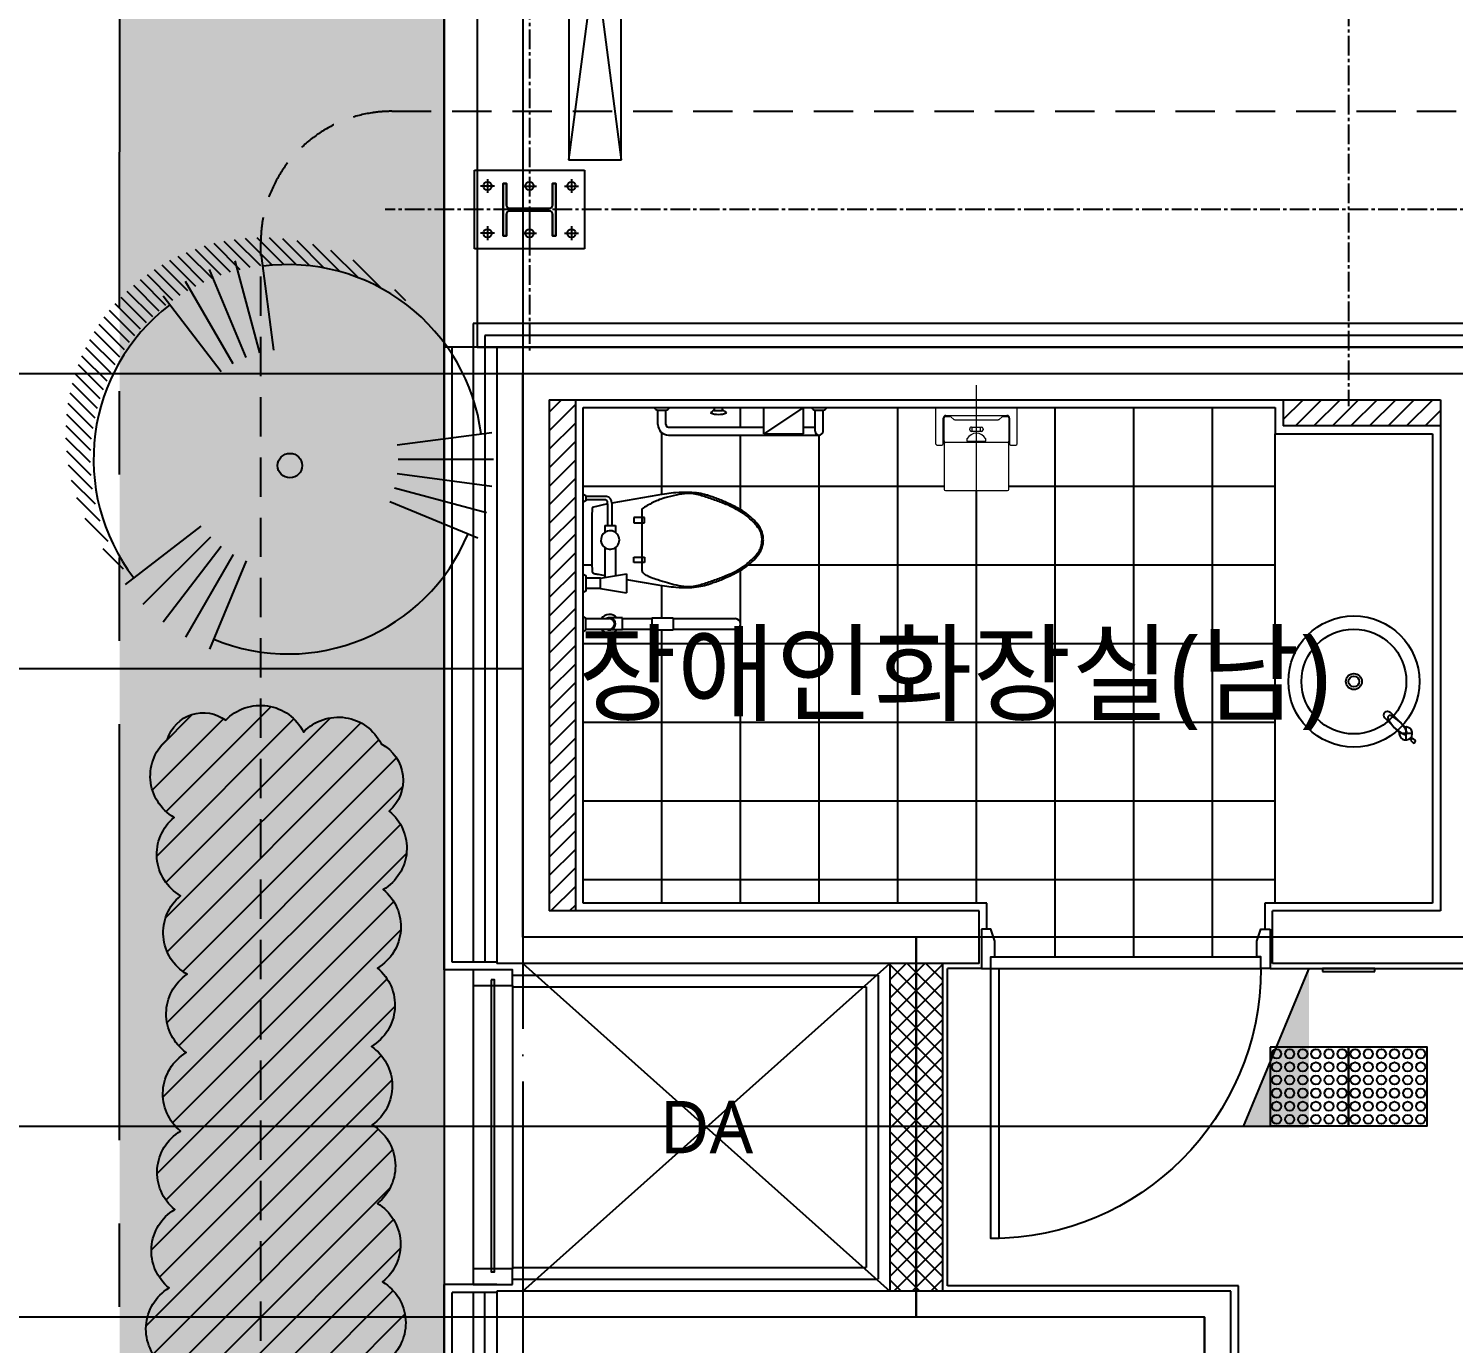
# Model space of a CAD drawing. Header units: millimetres. Extents: x 63000 to 126000, y 0 to 44550.
# Drawn here: x 77189 to 82625, y 23509 to 28525 of the extents above; entities that cross this region are included whole.
import ezdxf
from ezdxf.enums import TextEntityAlignment as Align

# ---------------------------------------------------------------- set-up
doc = ezdxf.new("R2010")
doc.units = ezdxf.units.MM
doc.header["$LTSCALE"] = 100
for name, pattern in [('CEN', [62, 60, -1, 0, -1]), ('CENTER2', [1.125, 0.75, -0.125, 0.125, -0.125]), ('CHCENTER', [2.875, 2.5, -0.125, 0.125, -0.125]), ('DOT', [6.35, 0, -6.35]), ('HID', [2.3, 1.5, -0.8]), ('PHANTOM2', [31.750000000000004, 15.875, -3.175, 3.175, -3.175, 3.175, -3.175])]:
    doc.linetypes.add(name, pattern=pattern)
for name, color, linetype in [('1', 1, 'CHCENTER'), ('3', 5, 'Continuous'), ('4', 7, 'Continuous'), ('_관목_Plant', 3, 'Continuous'), ('_교목_Plant', 3, 'Continuous'), ('A-EQP-TOILET', 6, 'Continuous'), ('A-MARK', 3, 'Continuous'), ('AA-DWXM-DOOR', 4, 'Continuous'), ('CEN', 1, 'CEN'), ('COL', 2, 'Continuous'), ('FIN', 5, 'Continuous'), ('fur', 6, 'Continuous'), ('HAT', 5, 'Continuous'), ('insul', 8, 'Continuous'), ('L1', 8, 'Continuous'), ('TEXT', 3, 'Continuous'), ('TEXT3', 7, 'Continuous'), ('TOL', 4, 'Continuous'), ('WAL', 3, 'Continuous'), ('WID', 4, 'Continuous'), ('대지경계선', 2, 'PHANTOM2'), ('부분확대', 7, 'Continuous'), ('장애인', 8, 'Continuous')]:
    doc.layers.add(name, color=color, linetype=linetype)
doc.layers.add('면적선', color=44, linetype='Continuous', plot=False)
doc.styles.add('맑은고딕', font='')
doc.styles.get('맑은고딕').set_extended_font_data('Malgun Gothic')
doc.linetypes.add('BATTING', pattern='A,0.00254,-2.54,[134,ltypeshp.shx,S=2.54,R=0,X=-2.54,Y=0],-5.08,[134,ltypeshp.shx,S=2.54,R=180,X=2.54,Y=0],-2.54', length=10.16254)

# ---------------------------------------------------------------- blocks, each defined once
blk = doc.blocks.new('TL000027_1')
at = {"layer": '_관목_Plant'}
h = blk.add_hatch(dxfattribs=at)
h.set_pattern_fill('ANSI31', color=251, scale=0.007, angle=90, style=0)
h.set_pattern_definition([(135, (-78.86957846602239, -28.54524761305424), (-0.015715448211871, -0.015715448211871), [])])
edge = h.paths.add_edge_path()
edge.add_arc((0.0728029893571431, -0.0827484961414484), 0.5033755650974845, 217.6107384432851, 408.1705470177855)
edge.add_arc((0.0097503271164499, -0.0148735241508575), 0.5033755650974845, -131.8294529822145, 37.61073844328507, ccw=False)
at = {"layer": '_관목_Plant', "color": 251}
for p, q in [((0.1125578273530721, 0.2449044030067), (0.2063177240430321, 0.4712608172022783)), ((0.1457197999938273, 0.2285507278807302), (0.2682230085995627, 0.4407325092760743)), ((0.176463484418548, 0.2080084546972216), (0.3256139410764831, 0.4023851141847388)), ((0.2042628476629034, 0.1836290674457359), (0.3775085467073609, 0.356874766490165)), ((0.2286422349144175, 0.1558297042013521), (0.4230188944019062, 0.3049801608592873)), ((-0.2567694225668617, 0.0919240471359046), (-0.48312583676244, 0.1856839438258646)), ((-0.2686546837197739, 0.0569111968252116), (-0.5053127097108643, 0.1203235237718729)), ((-0.2758681707860831, 0.0206465484208138), (-0.5187785241339782, 0.0526263031289034)), ((-0.2782864590021461, -0.0162493998886646), (-0.5232928762135884, -0.0162493998886646)), ((-0.2758681707860831, -0.053145348198143), (-0.5187785241339782, -0.0851251029062325)), ((0.176463484418548, -0.2405072544745508), (0.3256139410764831, -0.4348839139620679)), ((0.0775449770424075, -0.2892884639369697), (0.1409573039890404, -0.5259464899280601)), ((0.1125578273530721, -0.2774032027840576), (0.2063177240430321, -0.5037596169796359)), ((0.1457197999938273, -0.2610495276580878), (0.2682230085995627, -0.4732313090534035)), ((0.0412803286379813, -0.2965019510032789), (0.0732600833460708, -0.539412304351174))]:
    blk.add_line(p, q, dxfattribs=at)
at = {"layer": '_관목_Plant', "color": 84}
blk.add_circle((0, 0), 0.0315144379123387, dxfattribs=at)
for start, end in [(67.49999999926268, 157.4999999992627), (307.5000000002795, 37.49999999898804), (187.4999999993698, 277.5000000009842)]:
    blk.add_arc((0.0043843803285029, -0.0162493998886646), 0.5, start, end, dxfattribs=at)
blk = doc.blocks.new('*U23')
at = {"layer": 'AA-DWXM-DOOR', "color": 8}
for p, q in [((34.99999999953434, 119.9999999976715), (1065.000000000233, 119.9999999976715)), ((34.99999999906868, 74.99999999767147), (1065.000000001164, 74.99999999767147))]:
    blk.add_line(p, q, dxfattribs=at)
at = {"layer": 'AA-DWXM-DOOR'}
for points in [[(65.00000000023289, 119.9999999976425), (65.0000000002329, 1149.999999998341), (35.00000000023292, 1149.99999999837), (35.00000000023289, 119.9999999976714)], [(1.164029e-10, -30.0000000046275), (-4.656613e-10, 119.9999999981371), (34.99999999953434, 119.9999999976715), (34.99999999906868, 74.99999999767147), (49.99999999906868, 74.99999999767147), (49.99999999965075, 14.9999999953725), (34.99999999965075, -30.0000000046275), (34.99999999965075, -30.0000000046275)], [(1100.000000000349, -30.0000000046275), (1100.000000000699, 119.9999999981371), (1065.000000000699, 119.9999999976715), (1065.000000001164, 74.99999999767147), (1050.000000001164, 74.99999999767147), (1050.000000000815, 14.9999999953725), (1065.000000000815, -30.0000000046275), (1065.000000000815, -30.0000000046275)]]:
    blk.add_lwpolyline(points, close=True, dxfattribs=at)
at = {"layer": 'AA-DWXM-DOOR', "color": 16}
blk.add_arc((34.99999999887549, 119.9999999976712), 1030.000000001357, 0, 89.99999829239796, dxfattribs=at)
at = {"layer": 'Defpoints', "linetype": 'DOT'}
for p, q in [((-10.00000000042678, 109.9999999981374), (-9.999999999922364, -20.00000000462727)), ((1110.00000000066, 109.9999999981371), (1110.000000000388, -20.0000000046275))]:
    blk.add_line(p, q, dxfattribs=at)
blk = doc.blocks.new('EntPlan_C200X200')
for p, q in [((100, 100), (-100, 100)), ((-100, 100), (-100, 88)), ((-100, 88), (-17.00000000186265, 88)), ((-4.000000001862645, 75), (-4.000000001862645, -75)), ((4, -75), (4, 75)), ((17.00000000186265, 88), (100, 88)), ((100, 88), (100, 100)), ((-17.00000000186265, -88), (-100, -88)), ((-100, -88), (-100, -100)), ((-100, -100), (100, -100)), ((100, -88), (17.00000000186265, -88)), ((100, -100), (100, -88))]:
    blk.add_line(p, q)
blk.add_lwpolyline([(-4.000000001862645, 75, 0.4142135623730944), (-17.00000000186265, 88), (-100, 88), (-100, 100), (100, 100), (100, 88), (17.00000000186265, 88, 0.4142135623730943), (4, 75), (4, -75, 0.4142135623730951), (17.00000000186265, -88), (100, -88), (100, -100), (-100, -100), (-100, -88), (-17.00000000186265, -88, 0.4142135623730951), (-4.000000001862645, -75)], format="xyb", close=True)
for centre, radius, start, end in [((-17.00000000186265, 75), 13, 0, 90), ((17.00000000093132, 74.99999999906868), 13.00000000093132, 90, 179.9999999966649), ((-17.00000000186265, -75), 13, 270, 0), ((17.00000000093132, -74.99999999906868), 13.00000000093132, 180.0000000033351, 270)]:
    blk.add_arc(centre, radius, start, end)
blk = doc.blocks.new('EntPlan_Weight')
at = {"layer": '3'}
for p, q in [((-760, 100), (760, -100)), ((760, 100), (-760, -100))]:
    blk.add_line(p, q, dxfattribs=at)
blk.add_lwpolyline([(-760, 100), (760, 100), (760, -100), (-760, -100)], close=True, dxfattribs=at)
blk = doc.blocks.new('001')
at = {"color": 1, "linetype": 'CENTER2'}
for p, q in [((1369836.120454982, 2257598.677143328), (1369836.120454982, 2264948.677143328)), ((1362286.120454982, 2264398.677143328), (1370386.120454982, 2264398.677143328)), ((1362086.120454982, 2261273.677143328), (1370586.120454982, 2261273.677143328))]:
    blk.add_line(p, q, dxfattribs=at)
for name, p in [('EntPlan_C200X200', (1369836.120454982, 2264398.677143328)), ('EntPlan_Weight', (1368886.120454982, 2264148.677143328))]:
    blk.add_blockref(name, p)
blk = doc.blocks.new('A$C1434219D')
at = {"layer": '장애인', "color": 6}
blk.add_lwpolyline([(0, 0.0041191000491381), (300, 0.0041191000491381), (300, 300.0041191000491), (0, 300.0041191000491)], close=True, dxfattribs=at)
at = {"layer": '장애인'}
for centre in [(25, 275.0041191000491), (75, 275.0041191000491), (125, 275.0041191000491), (175, 275.0041191000491), (225, 275.0041191000491), (275, 275.0041191000491), (25, 225.0041191000491), (75, 225.0041191000491), (125, 225.0041191000491), (175, 225.0041191000491), (225, 225.0041191000491), (275, 225.0041191000491), (25, 175.0041190995835), (75, 175.0041191000491), (125, 175.0041191000491), (175, 175.0041191000491), (225, 175.0041191000491), (275, 175.0041191000491), (25, 125.0041191005148), (75, 125.0041191000491), (125, 125.0041191000491), (175, 125.0041191000491), (225, 125.0041191000491), (275, 125.0041191000491), (25, 75.00411910004914), (75, 75.00411910004914), (125, 75.00411910004914), (175, 75.00411910004914), (225, 75.00411910004914), (275, 75.00411910004914), (25, 25.00411910004914), (75, 25.00411910004914), (125, 25.00411910004914), (175, 25.00411910004914), (225, 25.00411910004914), (275, 25.00411910004914)]:
    blk.add_circle(centre, 17.5, dxfattribs=at)
blk = doc.blocks.new('Anchor_C200X200')
for p, q in [((-149.9999939999543, -209.999991599936), (-149.9999939999543, 209.999991599936)), ((-149.9999939999543, 209.999991599936), (149.9999939999543, 209.999991599936)), ((149.9999939999543, 209.999991599936), (149.9999939999543, -209.999991599936)), ((-99.99999599996954, 99.99999599996954), (99.99999599996954, 99.99999599996954)), ((-99.99999599996954, 99.99999599996954), (-99.99999599996954, 87.99999647994991)), ((-100, 88), (-100, 100)), ((-100, 100), (100, 100)), ((100, 100), (-100, 100)), ((-100, 100), (-100, 88)), ((-99.99999599996954, 87.99999647994991), (-16.99999931990169, 87.99999647994991)), ((-17, 88), (-100, 88)), ((-100, 88), (-17, 88)), ((-3.999999840045348, 74.99999699997716), (-3.999999840045348, -74.99999699997716)), ((-4, -75), (-4, 75)), ((-4, 75), (-4, -75)), ((3.999999840045348, 74.99999699997716), (3.999999840045348, -74.99999699997716)), ((4, 75), (4, -75)), ((4, -75), (4, 75)), ((16.99999931990169, 87.99999647994991), (99.99999599996954, 87.99999647994991)), ((100, 88), (16.99999999906868, 88)), ((16.99999999906868, 88), (100, 88)), ((99.99999599996954, 99.99999599996954), (99.99999599996954, 87.99999647994991)), ((100, 100), (100, 88)), ((100, 88), (100, 100)), ((-99.99999599996954, -87.99999647994991), (-16.99999931990169, -87.99999647994991)), ((-99.99999599996954, -99.99999599996954), (-99.99999599996954, -87.99999647994991)), ((-100, -100), (-100, -88)), ((-100, -88), (-17, -88)), ((-17, -88), (-100, -88)), ((-100, -88), (-100, -100)), ((-99.99999599996954, -99.99999599996954), (99.99999599996954, -99.99999599996954)), ((100, -100), (-100, -100)), ((-100, -100), (100, -100)), ((16.99999931990169, -87.99999647994991), (99.99999599996954, -87.99999647994991)), ((16.99999999906868, -88), (100, -88)), ((100, -88), (16.99999999906868, -88)), ((99.99999599996954, -99.99999599996954), (99.99999599996954, -87.99999647994991)), ((100, -88), (100, -100)), ((100, -100), (100, -88)), ((149.9999939999543, -209.999991599936), (-149.9999939999543, -209.999991599936))]:
    blk.add_line(p, q)
at = {"color": 1, "linetype": 'CENTER2'}
for p, q in [((-89.99999639997259, 133.6403159603942), (-89.99999639997259, 186.3596712396247)), ((89.99999639997259, 133.6403159603942), (89.99999639997259, 186.3596712396247)), ((-116.3596740395296, 159.9999935999513), (-63.64031876041554, 159.9999935999513)), ((63.64031876041554, 159.9999935999513), (116.3596740397625, 159.9999935999513)), ((-116.3596740395296, 0), (-63.64031876041554, 0)), ((-89.99999639997259, -26.35967763967346), (-89.99999639997259, 26.35967763967346)), ((63.64031876041554, 0), (116.3596740397625, 0)), ((89.99999639997259, -26.35967763967346), (89.99999639997259, 26.35967763967346)), ((-116.3596740395296, -159.9999936000677), (-63.64031876041554, -159.9999936000677)), ((-89.99999639997259, -133.6403159603942), (-89.99999639997259, -186.3596712396247)), ((63.64031876041554, -159.9999936000677), (116.3596740397625, -159.9999936000677)), ((89.99999639997259, -133.6403159603942), (89.99999639997259, -186.3596712397411))]:
    blk.add_line(p, q, dxfattribs=at)
for centre in [(-89.99999639997259, 159.9999935999513), (89.99999639997259, 159.9999935999513), (-89.99999639997259, 0), (89.99999639997259, 0), (-89.99999639997259, -159.9999936000677), (89.99999639997259, -159.9999936000677)]:
    blk.add_circle(centre, 16)
for centre, radius, start, end in [((-16.99999931990169, 74.99999699997716), 12.99999948, 0, 90), ((-17, 75), 13, 0, 90), ((-17, 75), 13, 0, 90), ((16.99999931990169, 74.99999699997716), 12.99999948, 90, 180), ((16.99999999953434, 75.00000000046566), 12.99999999953434, 90, 180), ((16.99999999953434, 75.00000000046566), 12.99999999953434, 90, 180), ((-16.99999931990169, -74.99999699997716), 12.99999948, 270, 0), ((-17, -75), 13, 270, 0), ((-17, -75), 13, 270, 0), ((16.99999931990169, -74.99999699997716), 12.99999948, 180, 270), ((16.99999999953434, -75.00000000046566), 12.99999999953434, 180, 270), ((16.99999999953434, -75.00000000046566), 12.99999999953434, 180, 270)]:
    blk.add_arc(centre, radius, start, end)

msp = doc.modelspace()

# ---------------------------------------------------------------- hatches: boundary and pattern name
at = {"layer": '_관목_Plant'}
h = msp.add_hatch(dxfattribs=at)
h.set_pattern_fill('CROSS', color=8, scale=30, style=0)
h.set_pattern_definition([(0, (1335631.646360978, 5085294.702927414), (190.5, 190.5), [95.25, -285.75]), (90, (1335679.271360978, 5085247.077927414), (-190.5, 190.5), [95.25, -285.75])])
h.paths.add_polyline_path([(107577.0004000736, 36455.83233981452), (77538.5363911886, 36237.47486472188), (77535.26258226644, 12029.14093279466), (78773.74990072587, 12029.14093279466), (78775.2498859686, 27509.1409328325), (78775.24988598746, 35234.14093246463), (85825.24988599491, 35234.14093246463), (101875.2498858527, 35234.14093423693), (101875.2498858527, 32709.14093423693), (101875.2498858527, 30209.14093423693), (101875.2498858527, 26909.14093424904), (102075.2498858527, 26909.14093424997), (102075.2498859726, 30109.14093433845), (103675.2498860084, 30109.14093427791), (103675.2498860084, 26909.14093425649), (106375.2498860098, 26909.1409342686), (106375.2498857722, 11709.14093279431), (107576.0656321624, 11709.14093279431), (107576.4155114039, 20909.14093132003)])
h = msp.add_hatch(dxfattribs=at)
h.set_pattern_fill('ANSI31', color=8, scale=30, style=0)
h.set_pattern_definition([(45, (1280344.721826634, 5087838.412633216), (-67.35192090801866, 67.35192090801866), [])])
edge = h.paths.add_edge_path()
edge.add_arc((78073.99020212253, 25760.07716453016), 183.1161884255705, 26.389252860301383, 136.3892527608119, ccw=False)
edge.add_arc((78370.60869654316, 25715.16092283731), 183.1161884254811, 26.389252860476574, 136.3892527609865, ccw=False)
edge.add_arc((78459.92355885042, 25657.45181437113), 157.896670901394, -48.24346300598938, 61.75653689452213, ccw=False)
edge.add_arc((78449.02924431612, 25398.01517941541), 183.116188425468, -59.326675505893604, 50.67332439461791, ccw=False)
edge.add_arc((78426.39634898861, 25098.87014427473), 183.1161884260403, -59.32667550587797, 50.67332439462922, ccw=False)
edge.add_arc((78403.76345366177, 24799.72510913405), 183.116188425468, -59.326675505893604, 50.67332439461791, ccw=False)
edge.add_arc((78393.9749963001, 24491.49374718165), 182.680218380604, -54.39829647612578, 55.601703424384084, ccw=False)
edge.add_arc((78405.39287699752, 24186.37070803042), 183.116188425937, -51.22551994735687, 58.77447995315049, ccw=False)
edge.add_arc((78425.14171653081, 23887.02144155861), 183.1161884253653, -51.22551994734738, 58.77447995316447, ccw=False)
edge.add_arc((78444.89055606388, 23587.67217508719), 183.1161884253734, -51.22551994730321, 58.77447995320858, ccw=False)
edge.add_arc((78464.63939559695, 23288.32290861593), 183.1161884253653, -51.22551994734738, 58.77447995316447, ccw=False)
edge.add_arc((78468.87011381805, 22999.67645765397), 182.9788381443971, -57.12855147450949, 52.87144842600242, ccw=False)
edge.add_arc((78455.54017365853, 22701.62275388419), 183.1161884256656, -57.962374374633214, 52.03762552587989, ccw=False)
edge.add_arc((78440.03612721899, 22402.02364750339), 183.1161884256571, -57.962374374588876, 52.03762552592411, ccw=False)
edge.add_arc((78429.64670636831, 22098.8578122757), 182.8880425524509, -56.01133907204189, 53.98866082846769, ccw=False)
edge.add_arc((78435.34260326231, 21791.61820370461), 183.1161884255431, -51.81828192226271, 58.18171797824709, ccw=False)
edge.add_arc((78451.99347898437, 21492.08064623027), 183.1161884255431, -51.81828192226271, 58.18171797824709, ccw=False)
edge.add_arc((78468.64435470643, 21192.54308875594), 183.1161884255431, -51.81828192226271, 58.18171797824709, ccw=False)
edge.add_arc((78485.2952304286, 20893.00553128151), 183.1161884255528, -51.81828192221792, 58.18171797829177, ccw=False)
edge.add_arc((78469.4258308449, 20823.97584304057), 149.2279283633314, 219.8688641046633, 329.8688640051744, ccw=False)
edge.add_arc((78214.8645661719, 20846.12635655747), 182.9940293219573, 209.9246746210981, 319.9246745216079, ccw=False)
edge.add_arc((77911.83966239521, 20867.40908291304), 183.1161884255537, 212.0659896485458, 322.0659895490554, ccw=False)
edge.add_arc((77839.22049128014, 20906.95091554469), 159.7460319978137, 128.8806669465779, 238.880666847086, ccw=False)
edge.add_arc((77856.41222082773, 21171.78254950707), 183.1161884255271, 120.0981362592828, 230.0981361597953, ccw=False)
edge.add_arc((77882.04702087383, 21470.68530464096), 183.1161884255139, 120.0981362593269, 230.0981361598394, ccw=False)
edge.add_arc((77907.68182091993, 21769.58805977469), 183.1161884255271, 120.0981362592828, 230.0981361597953, ccw=False)
edge.add_arc((77920.2262381701, 22077.59854686332), 182.3989726668668, 125.0941862188246, 235.0941861193333, ccw=False)
edge.add_arc((77906.24084779908, 22385.81179172148), 183.1161884253368, 130.2447528970985, 240.2447527976098, ccw=False)
edge.add_arc((77878.81772108709, 22684.55578265911), 183.1161884258955, 130.2447528970403, 240.2447527975471, ccw=False)
edge.add_arc((77851.39459437443, 22983.29977359691), 183.1161884253368, 130.2447528970985, 240.2447527976098, ccw=False)
edge.add_arc((77823.97146766244, 23282.04376453454), 183.1161884258955, 130.2447528970403, 240.2447527975471, ccw=False)
edge.add_arc((77820.13668787203, 23564.58947165038), 182.9960808927845, 121.27944624311891, 231.2794461436265, ccw=False)
edge.add_arc((77840.85780287611, 23862.8909164053), 183.1161884258196, 120.79992687418891, 230.7999267747005, ccw=False)
edge.add_arc((77862.82964413178, 24162.08523151191), 183.1161884258196, 120.79992687418891, 230.7999267747005, ccw=False)
edge.add_arc((77884.80148538713, 24461.27954661805), 183.1161884252565, 120.79992687417749, 230.799926774686, ccw=False)
edge.add_arc((77897.13035006316, 24767.1621223455), 182.5798198011381, 124.47403079756839, 234.4740306980801, ccw=False)
edge.add_arc((77886.14217592462, 25075.79655862305), 183.1161884254535, 129.7105856214453, 239.7105855219553, ccw=False)
edge.add_arc((77861.50538420802, 25374.78322804836), 183.1161884260067, 129.7105856213852, 239.7105855218982, ccw=False)
edge.add_arc((77836.86859249091, 25673.76989747375), 183.1161884254431, 129.7105856214013, 239.7105855219113, ccw=False)
edge.add_arc((77855.7581724126, 25772.95081776088), 142.1349960267466, 52.94488590926022, 162.9448858097706, ccw=False)
at = {"layer": 'A-MARK'}
msp.add_hatch(color=256, dxfattribs=at).paths.add_polyline_path([(82073.83276344324, 24937.25334440777), (82073.83276344324, 24337.25334440777), (81823.83276344324, 24337.25334440777)])
at = {"layer": 'HAT'}
h = msp.add_hatch(dxfattribs=at)
h.set_pattern_fill('_USER', color=8, scale=50, angle=45, pattern_type=0)
h.set_pattern_definition([(45, (0, 0), (-35.35533905932738, 35.35533905932738), [])])
h.paths.add_polyline_path([(79275.2498859686, 27109.14093286585), (79175.2498859686, 27109.14093287161), (79175.2498859686, 25159.1409327999), (79275.2498859686, 25159.14093280019)])
h.paths.add_polyline_path([(82575.24988597435, 27109.1409326924), (81975.24988595818, 27109.14093286195), (81975.24988595887, 27009.14093286195), (82575.24988596783, 27009.14093286661)])
h = msp.add_hatch(dxfattribs=at)
h.set_pattern_fill('_USER', color=8, scale=50, angle=45, double=1, pattern_type=0)
h.set_pattern_definition([(45, (0, 0), (-35.35533905932738, 35.35533905932738), []), (135, (0, 0), (-35.35533905932738, -35.35533905932737), [])])
h.paths.add_polyline_path([(80675.24988584786, 24959.14093280421), (80475.24988584785, 24959.14093280369), (80475.24988584784, 23709.14093279897), (80675.24988584785, 23709.14093279897)])

# ---------------------------------------------------------------- linework, layer by layer
at = {"color": 4}
for p, q in [((78775.24988599385, 27309.14093283238), (78775.24988599356, 35159.14093283226)), ((78900.24988623173, 35034.14093283221), (78900.24988623202, 27309.14093283232)), ((85675.24988623208, 27309.14093283232), (78775.24988599385, 27309.14093283238)), ((78900.24988623202, 27309.14093283232), (85550.24988623202, 27309.14093283232))]:
    msp.add_line(p, q, dxfattribs=at)
at = {"layer": '1', "color": 3}
msp.add_lwpolyline([(82125.25400504762, 24927.91972430854), (82325.25400504762, 24927.91972430854), (82325.25400504762, 24939.14093288977), (82125.25400504762, 24939.14093288977)], close=True, dxfattribs=at)
at = {"layer": '4', "color": 1, "lineweight": 0}
for p, q in [((80805.24988596863, 26690.87389862503), (80805.24988596863, 27164.28311063408)), ((80960.74988596863, 27079.14093287161), (80649.74988596863, 27079.14093287161)), ((80649.74988596863, 27079.14093287161), (80649.74988596863, 26941.14093287156)), ((80960.74988596863, 26941.14093287156), (80960.74988596863, 27079.14093287161)), ((80678.65429773329, 26941.14093287156), (80678.65429773329, 27039.14093287156)), ((80681.82341538028, 26950.67363875371), (80681.82341538028, 27040.33825691568)), ((80686.82341538028, 27045.33825691568), (80704.24873983627, 27045.33825691568)), ((80688.65429773329, 27049.14093287156), (80921.84547420398, 27049.14093287156)), ((80707.54921123595, 27044.09417072416), (80719.09761952462, 27033.94612334634)), ((80722.3980909246, 27032.70203715482), (80888.10168101266, 27032.70203715482)), ((80891.40215241296, 27033.94612334634), (80902.950560701, 27044.09417072416)), ((80906.2510321013, 27045.33825691568), (80923.67635655729, 27045.33825691568)), ((80928.67635655729, 27040.33825691568), (80928.67635655729, 26950.67363875371)), ((80931.84547420398, 27039.14093287156), (80931.84547420398, 26941.14093287156)), ((80779.89694479264, 26994.48388127948), (80779.89694479264, 26998.12368460477)), ((80786.2351800863, 27004.46191989916), (80805.24988596863, 27004.46191989916)), ((80824.26459185065, 26988.1456459855), (80786.2351800863, 26988.1456459855)), ((80789.40429773329, 26988.1456459855), (80789.40429773329, 27004.46191989916)), ((80805.24988596863, 27004.46191989916), (80824.26459185065, 27004.46191989916)), ((80821.09547420398, 26988.1456459855), (80821.09547420398, 27004.46191989916)), ((80830.60282714533, 26998.12368460477), (80830.60282714533, 26994.48388127948)), ((80654.74988596894, 26936.14093287156), (80673.65429773298, 26936.14093287156)), ((80681.82341538028, 26952.00241758174), (80681.82341538028, 26767.14093287156)), ((80923.67635655729, 26945.67363875371), (80686.82341538028, 26945.67363875371)), ((80770.38959185065, 26950.83765655814), (80770.38959185065, 26960.57827324479)), ((80805.24988596863, 26949.25309773453), (80771.97415067496, 26949.25309773453)), ((80838.52562126261, 26949.25309773453), (80805.24988596863, 26949.25309773453)), ((80840.1101800863, 26960.57827324479), (80840.1101800863, 26950.83765655814)), ((80928.67635655729, 26767.14093287156), (80928.67635655729, 26950.67363875371)), ((80936.84547420398, 26936.14093287156), (80955.74988596863, 26936.14093287156)), ((80686.82341538028, 26762.14093287156), (80923.67635655729, 26762.14093287156))]:
    msp.add_line(p, q, dxfattribs=at)
for centre, radius, start, end in [((80688.65429773329, 27039.14093287156), 10, 90, 180), ((80686.82341538028, 27040.33825691568), 5, 90, 180), ((80704.24873983627, 27040.33825691615), 4.999999999534337, 48.69293648064275, 90), ((80722.3980909246, 27037.70203715429), 4.999999999483286, 228.6929364806427, 270), ((80888.10168101266, 27037.70203715493), 5.000000000145517, 270, 311.3070635193573), ((80906.25103210099, 27040.33825691551), 5.000000000096087, 90, 131.3070635193573), ((80921.84547420398, 27039.14093287156), 10, 0, 90), ((80923.67635655729, 27040.33825691568), 5, 0, 90), ((80805.24988596863, 26941.50593632378), 39.73655925730756, 28.68341075143844, 151.3165892485616), ((80786.23518008669, 26998.123684605), 6.338235294213516, 90, 180.0000000033351), ((80786.2351800863, 26994.48388127948), 6.338235293980685, 180, 270), ((80824.26459185065, 26998.12368460477), 6.33823529444635, 0, 90), ((80824.26459185097, 26994.48388127971), 6.338235294213516, 270, 0), ((80654.74988596894, 26941.14093287156), 5, 180, 270), ((80673.65429773298, 26941.14093287156), 5, 270, 0), ((80686.82341538028, 26950.67363875371), 5, 180, 270), ((80771.97415067465, 26950.83765655838), 1.584558823844417, 180.0000000100052, 270.0000000129234), ((80838.52562126261, 26950.83765655814), 1.584558823611587, 270, 0), ((80923.67635655729, 26950.67363875371), 5, 270, 0), ((80936.84547420398, 26941.14093287156), 5, 180, 270), ((80955.74988596863, 26941.14093287156), 5, 270, 0), ((80686.82341538028, 26767.14093287156), 5, 180, 270), ((80923.67635655699, 26767.14093287156), 5, 270, 0)]:
    msp.add_arc(centre, radius, start, end, dxfattribs=at)
at = {"layer": '_관목_Plant', "color": 7}
msp.add_lwpolyline([(77705.66850688818, 23421.8148199633, -0.52056705), (77725.12282464115, 23720.98618330399, -0.52056705), (77747.09466589682, 24020.1804984106, -0.52056705), (77769.06650715249, 24319.37481351721, -0.52056705), (77791.03834840815, 24618.56912862289, -0.52056705), (77793.78421171193, 24917.67779025587, -0.52056705), (77769.1474199949, 25216.66445968079, -0.52056705), (77744.5106282781, 25515.65112910664, -0.52056705), (77719.87383656131, 25814.63779853157, -0.52056705), (77941.40630045228, 25886.38253845147, -0.52056705), (78238.02479487259, 25841.46629675816, -0.52056705), (78534.6432892929, 25796.55005506578, -0.52056705), (78565.07749648482, 25539.66383501108, -0.52056705), (78542.44460115765, 25240.51879987086, -0.52056705), (78519.81170583048, 24941.37376472971, -0.52056705), (78497.1788105033, 24642.2287295895, -0.52056705), (78500.32176389542, 24342.95948443527, -0.52056705), (78520.07060342838, 24043.610217963, -0.52056705), (78539.81944296134, 23744.26095149166, -0.52056705), (78559.56828249453, 23444.91168502032, -0.52056705)], format="xyb", dxfattribs=at)
at = {"layer": 'A-EQP-TOILET'}
for p, q in [((79305.24988596862, 26748.99462233688), (79315.32538777239, 26743.95687143476)), ((79315.32538777239, 26722.92849335046), (79305.24988596862, 26717.8907424488)), ((79315.32538777239, 26743.95687143476), (79315.32538777239, 26722.92849335046)), ((79393.8573793054, 26740.50407167169), (79315.32538777239, 26740.50407167169)), ((79386.319338958, 26727.12807079981), (79315.32538777239, 26727.12807079981)), ((79398.11058868024, 26711.56420657103), (79339.94810015218, 26697.73194702127)), ((79398.11058868024, 26711.56420657103), (79398.11058868024, 26629.16764644784)), ((79414.63441163882, 26714.48017532815), (79414.63441163882, 26629.16764644784)), ((79498.66409668395, 26659.66944551439), (79498.66409668395, 26639.51844190684)), ((79538.96610389951, 26659.66944551439), (79498.66409668395, 26659.66944551439)), ((79498.66409668395, 26639.51844190684), (79538.96610389951, 26639.51844190684)), ((79538.96610389951, 26639.51844190684), (79538.96610389951, 26659.66944551439)), ((79387.32688913889, 26629.16764644784), (79387.32688913889, 26602.6078754763)), ((79387.32688913889, 26629.16764644784), (79428.43493649851, 26629.16764644784)), ((79428.43493649851, 26629.16764644784), (79428.43493649851, 26602.75659785624)), ((79387.32688913889, 26545.44748488599), (79387.32688913889, 26431.48831819714)), ((79428.43493649851, 26545.29876250605), (79428.43493649851, 26438.17236595432)), ((79498.66409668395, 26488.38591484743), (79498.66409668395, 26508.53691845545)), ((79498.66409668395, 26508.53691845545), (79538.96610389951, 26508.53691845545)), ((79538.96610389951, 26488.38591484743), (79498.66409668395, 26488.38591484743)), ((79538.96610389951, 26508.53691845545), (79538.96610389951, 26488.38591484743)), ((79305.24988596862, 26444.05370691017), (79315.32538777239, 26439.01595600805)), ((79315.32538777239, 26439.01595600805), (79315.32538777239, 26378.56294518401)), ((79370.60155614394, 26428.94045420428), (79315.32538777239, 26428.94045420428)), ((79370.60155614394, 26428.76882817847), (79470.34902400312, 26444.98747347127)), ((79370.60155614394, 26388.4668209629), (79370.60155614394, 26429.06818062131)), ((79470.34902400312, 26444.98747347127), (79470.34902400312, 26372.2481756701)), ((79315.32538777239, 26378.56294518401), (79305.24988596862, 26373.52519428235)), ((79370.60155614394, 26388.63844698825), (79315.32538777239, 26388.63844698825)), ((79370.60155614394, 26388.4668209629), (79470.34902400312, 26372.2481756701))]:
    msp.add_line(p, q, dxfattribs=at)
for points in [[(79992.3636850782, 26574.02768018114, 0.0413106451481757), (79991.16176729345, 26588.5501673526, 0.0372264588860348), (79987.32593417609, 26604.25418559293, 0.0686115655935512), (79977.41901511767, 26624.71111439326, 0.0484303651506373), (79957.09942876383, 26649.59394371108, 0.0364467250629117), (79926.8864373213, 26675.89895604895, 0.0408748760977521), (79896.64641794025, 26694.93370182876, 0.0154682934004141), (79846.85490641904, 26718.93408507965, 0.0194264839897051), (79805.96690170489, 26735.23570904433, 0.0046944375130413), (79787.95498021434, 26741.42817881675, 0.0069763777343124), (79775.7403962931, 26745.3112108481, 0.0353137103853085), (79746.22715750079, 26752.01165199856, 0.0295650176889935), (79710.24963456694, 26755.38671265234, 0.0293996981087337), (79658.0116000797, 26754.11400676862, 0.0221821254028433), (79589.34361291978, 26745.3112108481), (79414.63441163882, 26714.48017532815)], [(79339.94810015218, 26697.73194702127, 0.0258669320079072), (79337.4560678203, 26649.59394371108), (79337.4560678203, 26574.02768018114), (79337.4560678203, 26498.46141665121, 0.0249223211354106), (79339.7696367849, 26452.07464667893, 0.2549699023559971), (79342.49381872288, 26448.08390763187, 0.0569479746050521), (79346.78641496527, 26446.47427679011, 0.0160433640986157), (79362.64482233043, 26443.04615672975), (79387.32688913842, 26438.55850821891)], [(79470.34902400312, 26423.74319461704), (79589.34361291978, 26402.74414951372, 0.0221821254028421), (79658.0116000797, 26393.9413535932, 0.0293996981087325), (79710.24963456694, 26392.66864770995, 0.0295650176889933), (79746.22715750079, 26396.04370836373, 0.0353137103853081), (79775.7403962931, 26402.74414951372, 0.0069763777342727), (79787.95498021434, 26406.62718154554, 0.0046944375130147), (79805.96690170489, 26412.81965131749, 0.0194264839897031), (79846.85490641904, 26429.12127528218, 0.0154682934004123), (79896.64641794025, 26453.12165853352, 0.0408748760977575), (79926.8864373213, 26472.15640431288, 0.0364467250629161), (79957.09942876383, 26498.46141665121, 0.0484303651506408), (79977.41901511767, 26523.34424596856, 0.0686115655935509), (79987.32593417609, 26543.80117476889, 0.0372264588860278), (79991.16176729345, 26559.50519300968, 0.0413106451481629), (79992.3636850782, 26574.02768018114)]]:
    msp.add_lwpolyline(points, format="xyb", dxfattribs=at)
msp.add_lwpolyline([(79987.32593417609, 26574.02768018114, 0.0449045062859431), (79985.96919701084, 26591.98744005122, 0.063275325863893), (79982.28818327397, 26604.25418559293, 0.0564568950058214), (79971.86863047512, 26622.00871830684, 0.0386605592366418), (79952.06167786218, 26644.5561928085, 0.0160272932891762), (79930.05803644586, 26664.6748655361, 0.028675124828872), (79916.79742154827, 26674.78269822075, 0.023657030181414), (79890.53373979147, 26690.76436049276, 0.0224149340772862), (79861.38216162681, 26705.00920363254, 0.0106324413643568), (79838.17665083356, 26714.50559623604, 0.0059102549062774), (79795.89139990065, 26730.19795814221, 0.0163098035706613), (79751.01523859355, 26744.61838327133, 0.0292655821330557), (79725.36288727283, 26750.34896175022, 0.0595810085718183), (79702.45828248675, 26751.31724424538, 0.0316788839572605), (79659.8721255476, 26745.3112108481, 0.0187158335494741), (79615.99880100995, 26734.53410140629, 0.0299410812734957), (79589.34361291978, 26725.16020724055, 0.016406320270808), (79571.15696171553, 26716.80097551429, 0.0131013090003738), (79549.04160570375, 26705.00920363254, 0.0318736026305958), (79530.31602896958, 26692.7468046748, 0.2360679774997982), (79528.8906020962, 26689.89595092664), (79528.8906020962, 26574.02768018114), (79528.8906020962, 26458.15940943564, 0.1989123673796633), (79532.53074352093, 26449.37133063906, 0.0915694043571352), (79549.04160570375, 26438.00840582763, 0.0153433279803727), (79565.70042236916, 26431.17132967495, 0.0110284051816142), (79589.34361291978, 26422.89515312173, 0.0090900450691647), (79626.62553709255, 26411.50616720662, 0.0103066969827996), (79659.8721255476, 26402.74414951372, 0.0400970782108509), (79698.80679249133, 26396.58375091915, 0.0595810085718176), (79725.36288727283, 26397.7063986116, 0.0292655821330556), (79751.01523859355, 26403.43697709049, 0.0163098035706603), (79795.89139990065, 26417.85740221961, 0.0059102549062695), (79838.17665083356, 26433.54976412625, 0.0106324413643457), (79861.38216162681, 26443.04615672928, 0.0224149340773003), (79892.46330130495, 26458.23387510394, 0.0271126330723315), (79916.79742154827, 26473.27266214154, 0.0252192395873446), (79930.56343797057, 26483.91685299174, 0.0150848480362331), (79952.06167786218, 26503.49916755333, 0.0267806402529647), (79966.56604258831, 26519.12211267714, 0.0315597624456535), (79977.25043237231, 26533.72567296512, 0.0810675058795214), (79984.16318013913, 26549.77255710092, 0.0577214513651427)], format="xyb", close=True, dxfattribs=at)
msp.add_lwpolyline([(79398.14127551693, 26711.56962189515), (79398.11058868024, 26711.56420657103)], dxfattribs=at)
for centre, radius, start, end in [((79388.15679208025, 26715.9121887071), 11.36539682952047, 40.36363203630938, 99.30389040987549), ((79388.29986259736, 26714.45600477577), 26.6343346256706, 0.3267625302156882, 77.95617145006818), ((79377.2642001116, 26715.13322559622), 21.17903559718106, 350.3132802326291, 22.60176810357076), ((79407.98458044812, 26574.02768018114), 35.26425631385558, 106.2602047237592, 235.1500954442242), ((79407.98458044812, 26574.02768018114), 35.26425631385558, 235.1500954442242, 106.2602047237592)]:
    msp.add_arc(centre, radius, start, end, dxfattribs=at)
at = {"layer": 'A-MARK'}
for p, q in [((81823.83276344324, 24337.25334440777), (82073.83276344324, 24937.25334440777)), ((82073.83276344324, 24337.25334440777), (73942.2866941491, 24337.25334440777))]:
    msp.add_line(p, q, dxfattribs=at)
at = {"layer": 'CEN'}
for p, q in [((79075.24988596883, 36909.14093280176), (79075.24988596883, 7809.140932801762)), ((77075.24988596883, 27209.14093280176), (87175.2498859686, 27209.14093280176)), ((77075.2498859686, 26084.14093272912), (79075.24988596883, 26084.14093272912)), ((83875.24988596859, 25059.14093280176), (79075.24988596883, 25059.14093280176)), ((80575.24988596883, 25059.14093280176), (80575.24988596883, 23609.14093280176)), ((81675.24988596883, 23609.14093280176), (77075.24988596883, 23609.14093280176)), ((81675.24988596883, 23609.14093280176), (81675.24988596883, 20809.14093280176))]:
    msp.add_line(p, q, dxfattribs=at)
at = {"layer": 'COL'}
for p, q in [((78975.2498859686, 27309.14093272877), (85965.24988596325, 27309.1409325978)), ((78975.2498859686, 27309.14093272726), (78975.2498859686, 24959.14093279955)), ((79175.2498859686, 27109.14093287161), (79175.2498859686, 25159.1409327999)), ((79175.2498859686, 27109.14093287161), (82575.2498859686, 27109.14093267604)), ((82575.2498859686, 27109.14093267417), (82575.2498859686, 25159.14093285299)), ((80815.24988593647, 25159.14093280456), (79175.2498859686, 25159.1409327999)), ((80815.24988593647, 24959.14093280176), (80815.24988593554, 25159.14093282039)), ((82575.2498859686, 25159.1409327999), (81935.2498859381, 25159.14093280456)), ((81935.24988593717, 24959.14093280176), (81935.24988593624, 25159.1409327999)), ((80815.24988593647, 24959.14093280456), (78975.2498859686, 24959.1409327999)), ((82915.24988598257, 24959.14093281201), (81935.24988593717, 24959.14093281387)), ((78975.2498859686, 23709.14093279897), (78975.2498859686, 12309.14093279431)), ((81775.24988596869, 23709.14093279897), (78975.2498859686, 23709.14093279897)), ((81775.2498859693, 22859.14093281573), (81775.24988596869, 23709.14093279897))]:
    msp.add_line(p, q, dxfattribs=at)
at = {"layer": 'FIN', "linetype": 'Continuous', "ltscale": 5}
for p, q in [((78775.2498859686, 24934.14092219243), (78775.24988596859, 27309.14093283238)), ((78805.2498859686, 24964.14092219243), (78805.24988596859, 27309.14093283238)), ((78775.24988596319, 24934.14092219243), (78775.24988599602, 23734.14092219243)), ((78775.2498859686, 12029.14093279449), (78775.2498859686, 23734.14092219243)), ((78805.2498859686, 12059.14093279542), (78805.2498859686, 23704.14092219243))]:
    msp.add_line(p, q, dxfattribs=at)
at = {"layer": 'FIN'}
for p, q in [((79305.24988596863, 25189.14093280019), (79305.2498859686, 27079.14093287161)), ((79305.24988596862, 27079.14093287161), (81945.24988595964, 27079.14093287161)), ((81945.24988595964, 27079.14093287161), (81945.24988595964, 26979.14093286195)), ((81945.24988595964, 26979.14093286195), (82545.2498859686, 26979.14093286195)), ((82545.2498859686, 26979.14093286195), (82545.2498859686, 25189.14093279984)), ((80845.24988593542, 25189.14093280462), (79305.24988596865, 25189.14093280019)), ((80845.24988593571, 25089.14093280456), (80845.24988593542, 25189.14093280462)), ((81905.24988593189, 25189.14093280473), (81905.24988593113, 25089.14093280456)), ((82545.2498859686, 25189.14093279984), (81905.24988593189, 25189.14093280473)), ((80825.24988593554, 24939.14093290468), (80695.24988584785, 24939.14093290072)), ((80695.24988584785, 23729.14093279897), (80695.24988584785, 24939.14093290072)), ((81925.2498859367, 24939.14093290468), (82925.24988598164, 24939.14093286882)), ((81805.24988596897, 23729.14093279897), (80695.24988584785, 23729.14093279897)), ((81805.2498859693, 22779.14093282132), (81805.24988596897, 23729.14093279897))]:
    msp.add_line(p, q, dxfattribs=at)
at = {"layer": 'FIN', "linetype": 'Continuous'}
for p, q in [((78975.24988599602, 24964.14092219243), (78805.24988596493, 24964.14092219243)), ((78975.24988599602, 24934.14092219243), (78775.2498859633, 24934.14092219243)), ((78975.24988599602, 23734.14092219243), (78775.2498859686, 23734.14092219243)), ((78975.24988599602, 23704.14092219243), (78805.2498859686, 23704.14092219243))]:
    msp.add_line(p, q, dxfattribs=at)
at = {"layer": 'fur', "ltscale": 0.08}
for p, q in [((81945.24988593555, 25189.14093280438), (81945.24988593554, 26979.14093286195)), ((79075.24988596883, 24959.14093280013), (80475.24988584784, 23709.14093279897)), ((79075.24988596883, 23709.14093279897), (80475.24988584785, 24959.14093280369))]:
    msp.add_line(p, q, dxfattribs=at)
at = {"layer": 'fur', "linetype": 'Continuous'}
for p, q in [((82362.72056035159, 25895.45705503377), (82418.50114860034, 25839.67646678409)), ((82383.9337637324, 25916.67025841458), (82439.71435198208, 25860.88967016491)), ((82465.74988593554, 25836.14093283064), (82420.74988593554, 25836.14093283064)), ((82443.24988593554, 25858.64093283064), (82443.24988593554, 25813.64093283064)), ((82463.87519919148, 25811.27297888662), (82458.67849436609, 25816.469683712)), ((82462.6360575298, 25809.36478863436), (82472.09918024132, 25798.82341271045)), ((82462.65457415787, 25810.05235385301), (82469.33846491316, 25816.7362446083)), ((82468.11783987863, 25815.51561957377), (82462.92113505324, 25820.71232439915)), ((82470.02603013182, 25816.75476123637), (82480.56740605479, 25807.29163852486)), ((82472.47285084074, 25798.65742710105), (82480.73339166513, 25806.9179679245))]:
    msp.add_line(p, q, dxfattribs=at)
for radius in [250, 200, 30.5, 20.5]:
    msp.add_circle((82245.24988593554, 26034.14093283064), radius, dxfattribs=at)
for centre, radius, start, end in [((82381.76756151227, 25897.6232572539), 7.000000000000001, 134.9999999997907, 203.1981206413421), ((82484.5714311788, 25941.68106066587), 118.8468848917444, 203.1981206413421, 246.8018793327812), ((82381.76756151227, 25897.6232572539), 7.000000000000001, 66.80187933278124, 134.9999999997907), ((82337.7097581003, 25794.81938758644), 118.8468848917444, 23.19812064134204, 66.80187933278124), ((82443.24988593554, 25836.14093283064), 25, 165.2391890235882, 104.7608109137119), ((82440.51362776777, 25838.87719099748), 7.000000000000001, 246.8018793327812, 314.9999999997906), ((82440.51362776777, 25838.87719099748), 7.000000000000001, 314.9999999997906, 23.19812064134204), ((82463.008127548, 25809.69880046195), 0.5, 134.9999999997907, 221.9147122696128), ((82469.69201830422, 25816.38269121724), 0.5, 48.08528771897859, 134.9999999997907), ((82472.47125025952, 25799.15742453898), 0.5, 221.9147122696128, 297.2982069301638), ((82464.19263039363, 25815.19818837254), 18.5510844894111, 297.2982069301638, 332.7017930929531), ((82480.23339422626, 25806.91956850665), 0.5, 332.7017930929531, 48.08528771897859)]:
    msp.add_arc(centre, radius, start, end, dxfattribs=at)
msp.add_ellipse((82373.33002540117, 25906.06079336501), major_axis=(10.60660210432721, 10.60660210432721), ratio=0.9665102118480655, start_param=1.570796326800385, end_param=3.141313339323366, dxfattribs=at)
at = {"layer": 'fur', "linetype": 'Continuous', "extrusion": (0, 0, -1)}
msp.add_ellipse((82373.33002540117, 25906.06079336501), major_axis=(10.60660210438544, 10.60660210438544), ratio=0.9665102118372711, start_param=4.712388980373714, end_param=6.282905992918836, dxfattribs=at)
at = {"layer": 'insul'}
for p, q in [((78885.2498864533, 27399.14093259222), (78885.24988645336, 24964.1409241219)), ((85945.24988596325, 27399.14093259227), (78885.2498864533, 27399.14093259222)), ((79035.24988614871, 24869.14093328838), (80385.24988633256, 24869.14093328838)), ((80385.24988633256, 24869.14093328838), (80385.24988633259, 23799.14093231474)), ((79035.24988614135, 23799.1409323148), (80385.24988633259, 23799.14093231474)), ((78885.24988645333, 23704.1409241219), (78885.24988645333, 12219.1409326765))]:
    msp.add_line(p, q, dxfattribs=at)
at = {"layer": 'insul', "linetype": 'BATTING', "ltscale": 0.045}
msp.add_line((78930.24988645333, 27354.14093259222), (78930.24988645333, 24964.1409241219), dxfattribs=at)
at = {"layer": 'insul', "linetype": 'BATTING', "ltscale": 0.04}
for p, q in [((85945.24988596326, 27354.14093259222), (78930.24988645333, 27354.14093259222)), ((79035.24988614875, 24914.14093328838), (80430.24988633256, 24914.14093328838)), ((80430.24988633256, 24914.14093328838), (80430.24988633256, 23754.14093231474)), ((78930.24988645333, 12264.1409326765), (78930.24988645333, 23704.1409241219)), ((79035.2498861413, 23754.14093231474), (80430.24988633256, 23754.14093231474))]:
    msp.add_line(p, q, dxfattribs=at)
at = {"layer": 'L1'}
for p, q in [((79905.2498859686, 27004.25418560184), (79905.2498859686, 27079.14093287161)), ((80505.24988596865, 25189.14093280019), (80505.24988596862, 27079.14093287161)), ((81105.24988596866, 24984.14093280223), (81105.24988596863, 27079.14093287161)), ((81405.24988596866, 24984.14093280223), (81405.24988596863, 27079.14093287161)), ((81705.24988596865, 24984.14093280223), (81705.24988596863, 27079.14093287167)), ((79605.2498859686, 26747.90317404887), (79605.2498859686, 26982.86894302973)), ((79905.24988596865, 26690.20544761012), (79905.2498859686, 26974.0276801904)), ((80205.2498859686, 25189.14093280019), (80205.2498859686, 26974.0290236731)), ((79305.2498859686, 26779.14093287161), (80681.82341538028, 26779.14093287161)), ((80805.24988596865, 25189.14093280019), (80805.24988596863, 26762.14093287156)), ((80928.67635655729, 26779.14093287161), (81945.24988593555, 26779.14093287161)), ((79305.2498859686, 26479.14093287161), (79337.85660034385, 26479.14093287161)), ((79935.81020731063, 26479.14093287161), (81945.24988593555, 26479.14093287161)), ((79905.24988596863, 25189.14093280019), (79905.24988596863, 26457.84991275205)), ((79605.24988596863, 26277.07101383293), (79605.24988596863, 26400.15218631295)), ((79605.24988596863, 25189.14093280019), (79605.24988596863, 26230.72370553529)), ((79305.2498859686, 26179.14093287161), (81945.24988593555, 26179.14093287161)), ((79305.2498859686, 25879.14093287161), (81945.24988593555, 25879.14093287161)), ((79305.2498859686, 25579.14093287161), (81945.24988593555, 25579.14093287161)), ((79305.2498859686, 25279.14093287161), (81945.24988593554, 25279.14093287161))]:
    msp.add_line(p, q, dxfattribs=at)
at = {"layer": 'L1', "color": 4}
msp.add_lwpolyline([(107576.0656321624, 11509.14093279431), (106375.2498857707, 11509.14093279431), (106375.2498860098, 26909.1409342686), (101875.2498858543, 26909.14093423693), (101875.2498858527, 35159.14093283226), (78775.24988599356, 35159.14093283226), (78775.2498859679, 12109.14093279338), (78775.2498859679, 12029.14093367988), (77533.76259702441, 12029.14093190944)], dxfattribs=at)
at = {"layer": 'TOL'}
for p, q in [((79582.14783613264, 27072.01647722314), (79575.02338048231, 27079.14093287161)), ((79628.35193565741, 27072.01647722686), (79635.47639130589, 27079.14093287627)), ((79805.7887915631, 27068.53834127693), (79805.78879156217, 27079.14093288931)), ((79836.01529697489, 27068.53834127879), (79836.01529697396, 27079.14093289117)), ((80145.81614942357, 27079.14093291445), (79994.68362237114, 26978.38591486274)), ((79994.68362237114, 26978.38591486274), (79994.6836223637, 27079.14093290328)), ((80145.81614943102, 26978.38591487392), (80145.81614942357, 27079.14093291445)), ((80182.14783613264, 27072.01647726691), (80175.02338048231, 27079.14093291632)), ((80228.35193565741, 27072.01647727064), (80235.47639130589, 27079.14093292004)), ((79589.27229178205, 27069.06543106924), (79621.227480008, 27069.0654310711)), ((79590.13663319193, 27014.32968738268), (79590.1366331882, 27069.06543106924)), ((79620.36313860372, 27014.32968738454), (79620.36313859999, 27069.0654310711)), ((79798.00150454298, 27065.5872951221), (79790.8770488945, 27058.46283947176)), ((79805.12596019238, 27068.53834127693), (79837.08114841834, 27068.53834127879)), ((79844.20560406774, 27065.58729512582), (79851.33005971808, 27058.46283947642)), ((80189.27229178205, 27069.06543111301), (80221.227480008, 27069.06543111487)), ((80189.93512315836, 26989.14093291725), (80189.93512315277, 27069.06543111301)), ((80220.16162857015, 26989.14093291911), (80220.16162856456, 27069.06543111487)), ((79630.43864040889, 27004.25418558216), (79994.68362236928, 27004.25418560824)), ((79630.43864041075, 26974.02768017038), (80205.04837586518, 26974.02768021229)), ((79994.68362237114, 26978.38591486274), (80145.81614943102, 26978.38591487392)), ((80145.81614942916, 27004.25418561942), (80189.93512315743, 27004.25418562314)), ((79312.37434161428, 26276.52946759825), (79305.24988596488, 26283.65392324672)), ((79314.22230560865, 26273.98883375403), (79405.24988596488, 26273.98883376055)), ((79315.32538777098, 26237.44982372289), (79315.32538776912, 26269.40501194884)), ((79455.24988596488, 26277.07101382193), (79405.24988596488, 26277.07101381821)), ((79455.2498859686, 26230.72370552429), (79455.24988596488, 26277.07101382193)), ((79455.24988596488, 26273.98883376428), (79567.56750921786, 26273.98883377266)), ((79567.56750921786, 26277.07101383031), (79567.56750922158, 26230.72370553267)), ((79567.56750921786, 26277.07101383031), (79648.17152364898, 26277.0710138359)), ((79648.17152364898, 26277.0710138359), (79648.17152365271, 26230.72370553826)), ((79648.17152364898, 26273.98883377825), (79885.0988823564, 26274.06652658404)), ((79312.37434161801, 26230.32536807348), (79305.2498859686, 26223.20091242314)), ((79314.5963071433, 26233.68682653801), (79405.2498859686, 26233.68682654453)), ((79455.2498859686, 26230.72370552429), (79402.90082960736, 26230.72370552056)), ((79455.2498859686, 26233.68682654825), (79567.56750922158, 26233.68682655663)), ((79567.56750922158, 26230.72370553267), (79648.17152365271, 26230.72370553826)), ((79648.17152365271, 26233.68682656222), (79885.09888236012, 26233.76451936801))]:
    msp.add_line(p, q, dxfattribs=at)
for centre, radius, start, end in [((79589.27229178112, 27079.14093287348), 10.07550180395874, 225.0000000003388, 270), ((79621.22748000707, 27079.14093287534), 10.07550180395874, 270, 314.9999999996611), ((79821.10355429977, 27141.44953438698), 88.32006092573344, 249.9866992414807, 290.0133007585193), ((79805.12596019331, 27058.46283947362), 10.07550180395874, 90, 134.9999999996612), ((79837.08114841927, 27058.46283947549), 10.07550180395874, 45.00000000033883, 90), ((80189.27229178112, 27079.14093291725), 10.07550180395874, 225.0000000003388, 270), ((80221.22748000707, 27079.14093291911), 10.07550180395874, 270, 314.9999999996611), ((79630.43864040796, 27014.32968738547), 40.30200721583494, 180, 270), ((79630.43864040796, 27014.32968738547), 10.07550180395874, 180, 270), ((80205.04837586425, 26989.14093291818), 15.11325270592351, 180, 0), ((79305.24988596581, 26269.40501194791), 10.07550180395874, 0, 45.00000000033883), ((79405.24988596674, 26253.89735966892), 36.40602238955887, 39.53381699707099, 146.5044466745216), ((79405.24988596674, 26253.83783015207), 23.23318366616331, 240.1506598126039, 119.8493401873961), ((79405.24988596674, 26253.83783015207), 20.15100360791257, 270, 90), ((79885.09888235826, 26253.83783018746), 20.15100360791747, 270, 90), ((79305.24988596767, 26237.44982372195), 10.07550180395874, 314.9999999996611, 0), ((79405.24988596674, 26253.89735966892), 36.40602238955887, 213.7205357742914, 320.4661830848149)]:
    msp.add_arc(centre, radius, start, end, dxfattribs=at)
at = {"layer": 'WAL'}
for p, q in [((79275.2498859686, 27109.14093287161), (79275.2498859686, 25159.1409327999)), ((81975.24988595818, 27109.14093286195), (81975.24988595964, 27009.14093286195)), ((82575.24988596793, 27009.14093286661), (81975.24988595818, 27009.14093286195)), ((80475.24988584785, 24959.14093280369), (80475.24988584784, 23709.14093279897)), ((80675.24988584786, 24959.14093280421), (80675.24988584785, 23709.14093279897))]:
    msp.add_line(p, q, dxfattribs=at)
at = {"layer": 'WID', "color": 6, "linetype": 'Continuous', "ltscale": 0.2}
msp.add_line((78885.24988614875, 24874.14092191676), (78885.2498861413, 23794.14092219243), dxfattribs=at)
msp.add_line((78885.24988614875, 24874.14092191676), (78885.2498861413, 23794.14092219243), dxfattribs=at)
at = {"layer": 'WID', "color": 6}
msp.add_line((79035.24988614875, 24874.14092190931), (79035.2498861413, 23794.14092219243), dxfattribs=at)
msp.add_line((79035.24988614875, 24874.14092190931), (79035.2498861413, 23794.14092219243), dxfattribs=at)
at = {"layer": 'WID'}
for points in [[(79035.24988614875, 24874.14092190931), (79035.24988614875, 24934.14092191676), (78885.24988614875, 24934.14092191676), (78885.24988614875, 24874.14092191676)], [(79035.24988614875, 24874.14092190931), (79035.24988614875, 24934.14092191676), (78885.24988614875, 24934.14092191676), (78885.24988614875, 24874.14092191676)], [(78954.24988614875, 24896.14092190931), (78954.2498861413, 23782.14092219243), (78966.2498861413, 23782.14092219243), (78966.24988614875, 24896.14092190931)], [(79035.2498861413, 23734.14092219243), (79035.2498861413, 23794.14092219243), (78885.2498861413, 23794.14092219243), (78885.2498861413, 23734.14092219243)]]:
    msp.add_lwpolyline(points, close=True, dxfattribs=at)
at = {"layer": '대지경계선', "linetype": 'PHANTOM2'}
msp.add_lwpolyline([(77538.5363911886, 36237.47486472188), (107577.0004000736, 36455.83233981452), (107575.9452436038, 8409.140932687209), (77533.00763757035, 8409.140932687209)], close=True, dxfattribs=at)
at = {"layer": '면적선'}
msp.add_lwpolyline([(79075.24988596883, 17759.14093280176), (79075.24988596883, 20809.1409328176), (81675.24988596883, 20809.14093280176), (81675.24988596883, 23609.14093280176), (80575.24988596883, 23609.14093280176), (80575.24988596883, 25059.14093280176), (79075.24988596883, 25059.14093280176), (79075.24988596883, 27209.14093280176), (82675.2498859686, 27209.14093279897), (82675.2498859686, 25059.14093280176), (83875.2498859686, 25059.14093280176), (83875.2498859686, 27209.14093279897), (87175.24988596867, 27209.14093279897), (87175.2498859687, 23609.14093280176), (86875.2498859687, 23609.14093280176), (86875.2498859687, 20809.1409328176), (85475.2498859686, 20809.1409328176), (85475.2498859686, 17759.14093280176)], close=True, dxfattribs=at)
at = {"layer": '부분확대', "linetype": 'HID'}
msp.add_lwpolyline([(88175.24988596867, 17309.14093280176, -0.414213562373095), (87675.24988596867, 16809.14093280176), (78575.24988596883, 16809.14093280176, -0.414213562373095), (78075.24988596883, 17309.14093280176), (78075.24988596883, 27709.14093279897, -0.414213562373095), (78575.24988596883, 28209.14093279897), (87675.24988596867, 28209.14093279897, -0.414213562373095), (88175.24988596867, 27709.14093279897)], format="xyb", close=True, dxfattribs=at)

# ---------------------------------------------------------------- block references
at = {"xscale": -1, "rotation": 90}
msp.add_blockref('001', (2343498.92702956, 1397670.261387814), dxfattribs=at)
at = {"rotation": 270}
msp.add_blockref('Anchor_C200X200', (79100.2498862315, 27834.14093683264), dxfattribs=at)
at = {"layer": '_교목_Plant', "xscale": 1485, "yscale": 1485, "zscale": 1485, "rotation": 180}
msp.add_blockref('TL000027_1', (78186.21928094534, 26857.668294042), dxfattribs=at)
at = {"layer": 'AA-DWXM-DOOR', "xscale": -1, "rotation": 180}
msp.add_blockref('*U23', (80825.249885936, 25059.1409327999), dxfattribs=at)
at = {"layer": '장애인', "ltscale": 5, "rotation": 270}
for p in [(81925.2498859367, 24639.14093280176), (82225.2498859367, 24639.14093280176)]:
    msp.add_blockref('A$C1434219D', p, dxfattribs=at)

# ---------------------------------------------------------------- texts
at = {"layer": 'TEXT', "color": 7, "style": '맑은고딕'}
msp.add_text('장애인화장실(남)', height=300, dxfattribs=at).set_placement((79285.41837626763, 26215.08270895691), align=Align.TOP_LEFT)
at = {"layer": 'TEXT3', "style": '맑은고딕'}
msp.add_text('DA', height=199.9999999999999, dxfattribs=at).set_placement((79775.24988590833, 24334.14093279955), align=Align.MIDDLE_CENTER)

doc.saveas('drawing.dxf')
